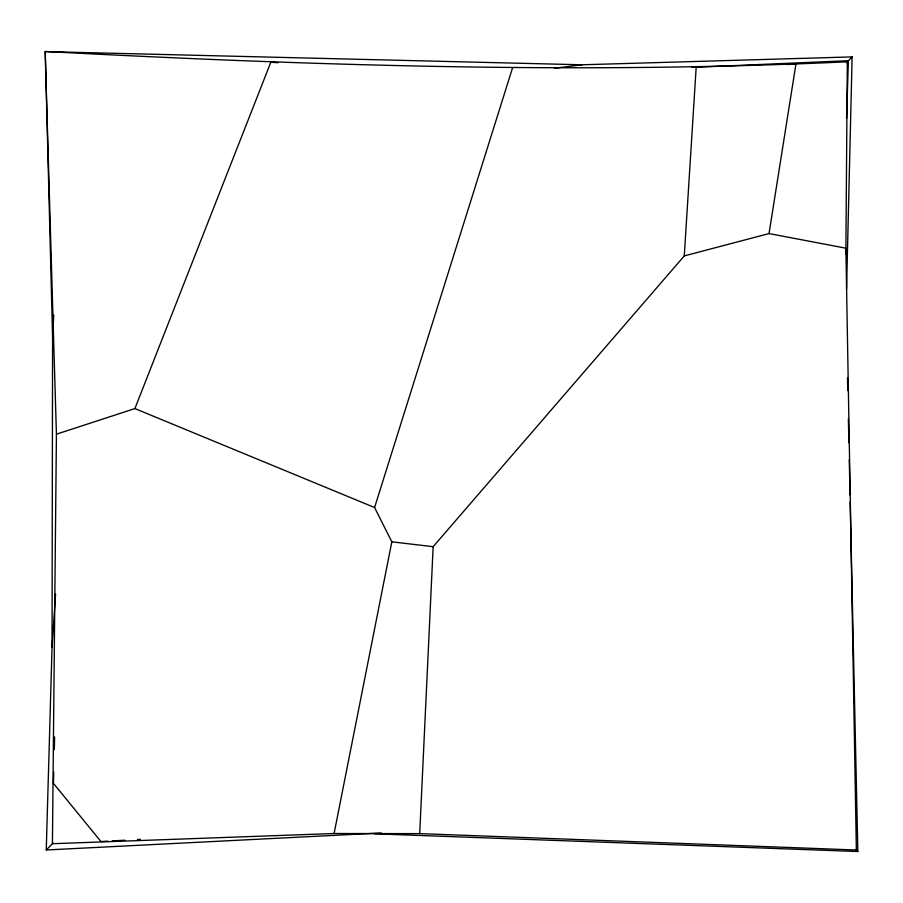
<?xml version="1.0" encoding="UTF-8"?>
<svg xmlns="http://www.w3.org/2000/svg" width="903" height="903" viewBox="0 0 903 903"><rect width="100%" height="100%" fill="white"/><g stroke="black" fill="none" stroke-linecap="round" stroke-linejoin="round"><path stroke-width="1.35" d="M381.224 832.972L46.256 849.983L52.035 647.372L52.588 337.564L45.263 51.595L582.13 64.79L852.127 56.9L846.551 289.141M56.426 434.185L52.419 843.707L334.087 833.514L419.703 833.627L856.36 850.005L845.897 248.19L847.319 61.799C580.008 74.181 312.212 65.603 45.15 51.482L56.426 434.185L134.897 408.574L374.587 507.531L391.823 541.823L334.087 833.514M53.728 772.099L53.435 783.352L100.933 841.528L107.965 841.144M54.304 749.603L54.631 736.95M846.551 118.395L848.391 60.704L695.073 67.285M845.682 253.811L845.897 248.19L769.029 233.572L684.271 255.921L433.158 546.687L419.703 833.627M52.588 337.564L53.762 315.091M684.271 255.921L696.202 66.969L691.98 67.307M52.035 647.372L55.58 594.061M769.029 233.572L795.949 63.955L787.529 64.564M374.587 507.531L512.565 67.781M134.897 408.574L270.832 62.205L277.864 62.736M46.256 849.983L53.074 843.03M846.472 62.668L852.127 56.9M554.555 68.233L582.13 64.79M112.175 840.907L124.84 840.208M137.493 839.508L140.304 839.35M374.214 833.796L857.85 851.518L850.186 501.955M391.823 541.823L433.158 546.687M855.942 849.576L857.85 851.518M847.465 377.917L847.748 390.604M848.368 418.789L848.888 442.752M849.26 459.672L850.028 494.912"/></g></svg>
